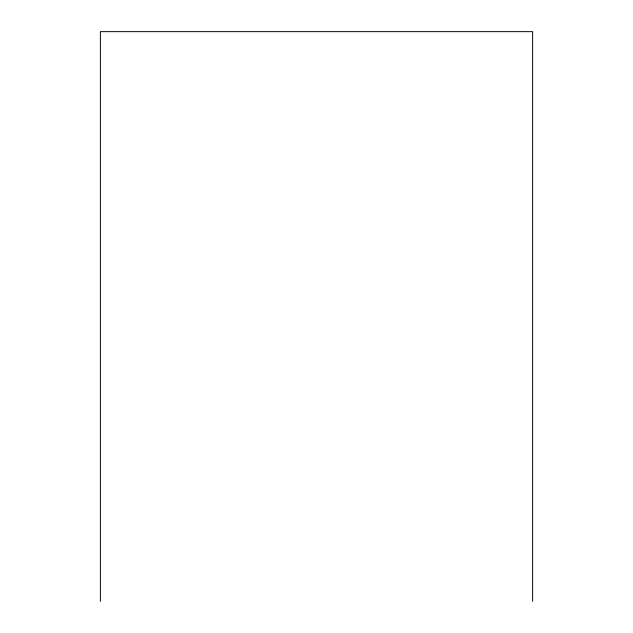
<?xml version="1.0" encoding="UTF-8"?>
<svg xmlns="http://www.w3.org/2000/svg" width="633" height="633" viewBox="0 0 633 633"><rect width="100%" height="100%" fill="white"/><g stroke="black" fill="none" stroke-linecap="round" stroke-linejoin="round"><path stroke-width="0.95" d="M532.614 601.35L532.614 31.65L100.386 31.65L100.386 601.35"/></g></svg>
